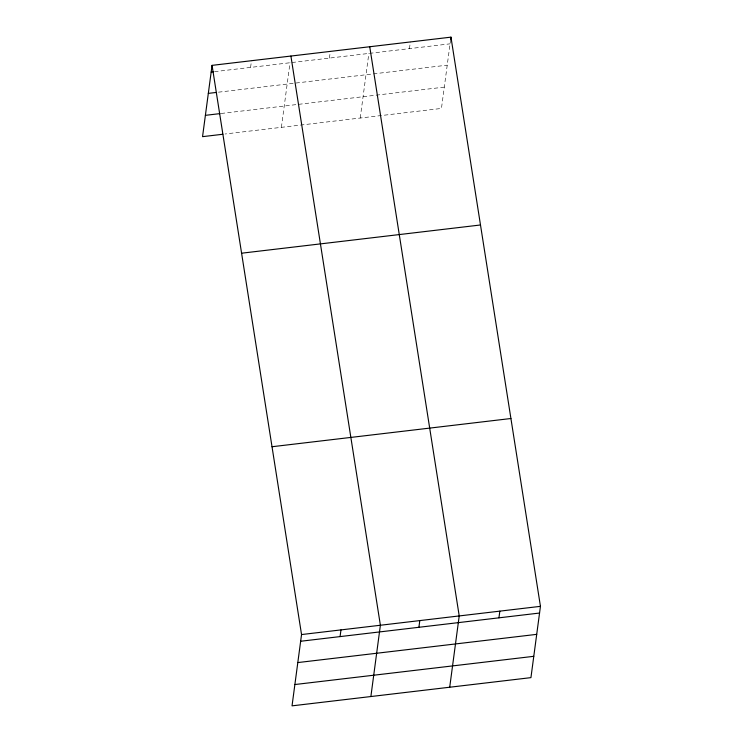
<?xml version="1.0" encoding="UTF-8"?>
<svg xmlns="http://www.w3.org/2000/svg" width="743" height="743" viewBox="0 0 743 743"><rect width="100%" height="100%" fill="white"/><g stroke="black" fill="none" stroke-linecap="round" stroke-linejoin="round"><path stroke-width="0.56" stroke-dasharray="3.71 2.79" d="M250.586 67.399L251.487 60.712M281.393 127.341L290.011 62.746M329.428 58.093L330.319 51.397M360.225 118.035L368.844 53.431M409.458 48.639L410.35 41.942M450.667 39.379L441.453 108.441L225.073 133.991M214.551 71.662L450.072 43.837M218.461 92.178L447.221 65.161M221.163 113.475L444.295 87.117"/><path stroke-width="1.11" d="M212.061 65.365L301.547 634.559L292.036 705.85L530.939 677.635L540.449 606.344L450.964 37.15L212.061 65.365L202.551 136.656L222.826 134.26M340.071 636.593L340.972 629.906M450.667 39.379L450.964 37.15M370.878 696.535L380.388 625.253L290.903 56.059M418.913 627.287L419.804 620.591M449.71 687.229L459.22 615.938L369.735 46.744M498.943 617.832L499.835 611.145M211.17 72.062L213.427 71.792M208.328 93.377L216.213 92.448M205.393 115.341L220.039 113.605M241.596 253.205L480.489 224.98M272.022 446.729L510.915 418.513M301.547 634.559L540.449 606.344M300.655 641.255L539.557 613.04M297.813 662.57L536.706 634.355M294.878 684.535L533.78 656.32"/></g></svg>
